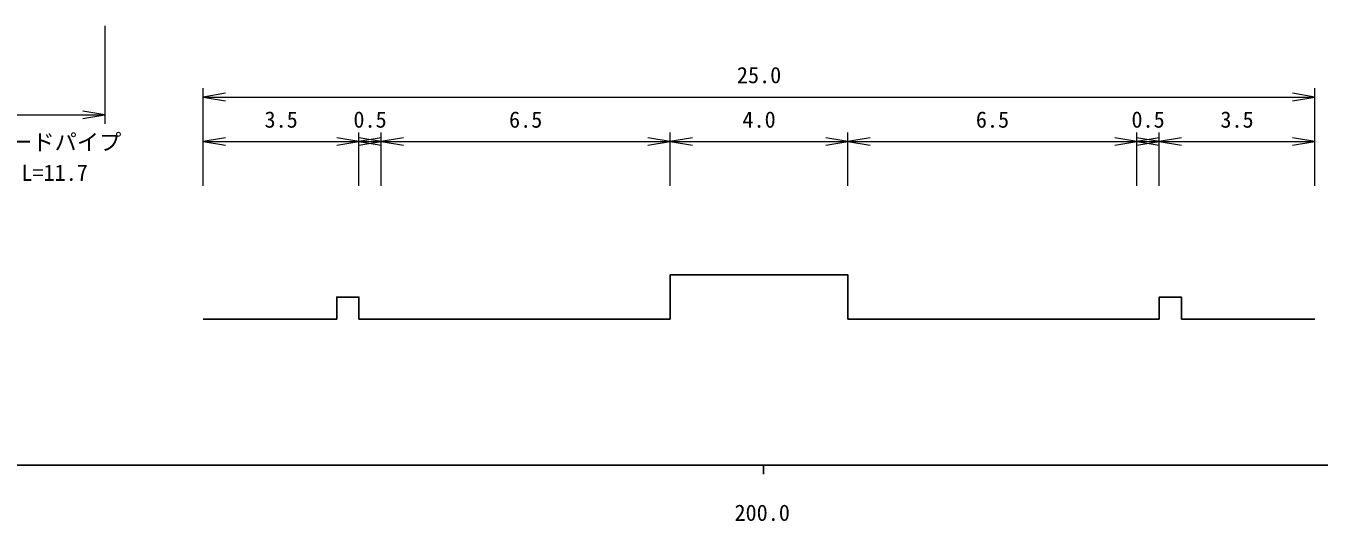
# Model space of a CAD drawing. Units: millimetres at full size, sheet at 1:1000, with parts at other scales. Extents: x 40000 to 680000, y 20000 to 380000.
# Drawn here: x 185034 to 330479, y 198715 to 254412 of the extents above; entities that cross this region are included whole.
import ezdxf
from ezdxf.enums import TextEntityAlignment as Align

# ---------------------------------------------------------------- set-up
doc = ezdxf.new("R2010")
doc.units = ezdxf.units.MM
doc.header["$LTSCALE"] = 1000
for name, color, linetype, lineweight in [('M-BGD', 7, 'Continuous', 25), ('M-STR-HTXT', 7, 'Continuous', 13), ('M-TTL-BAND', 7, 'Continuous', 25)]:
    doc.layers.add(name, color=color, linetype=linetype, lineweight=lineweight)
doc.styles.add('ＭＳ ゴシック', font='')
doc.styles.get('ＭＳ ゴシック').set_extended_font_data('MS Gothic')

# ---------------------------------------------------------------- blocks, each defined once
blk = doc.blocks.new('open_arrow')
at = {"color": 0, "linetype": 'Continuous', "lineweight": -2}
blk.add_lwpolyline([(7.5, 1.25), (0, 0), (7.5, -1.25)], dxfattribs=at)

msp = doc.modelspace()

# ---------------------------------------------------------------- linework, layer by layer
at = {"layer": 'M-BGD'}
for p, q in [((257492, 226412), (257492, 221412)), ((219992, 221412), (204992, 221412)), ((257492, 221412), (222492, 221412)), ((277492, 221412), (312492, 221412)), ((314992, 221412), (329992, 221412))]:
    msp.add_line(p, q, dxfattribs=at)
for points in [[(257492, 226412), (277492, 226412), (277492, 221412)], [(222492, 221412), (222492, 223912), (219992, 223912), (219992, 221412)], [(312492, 221412), (312492, 223912), (314992, 223912), (314992, 221412)]]:
    msp.add_lwpolyline(points, dxfattribs=at)
at = {"layer": 'M-STR-HTXT'}
for p, q in [((193926, 254412), (193926, 243412)), ((204992, 236412), (204992, 247412)), ((329992, 236412), (329992, 247412)), ((204992, 246412), (329992, 246412)), ((182285, 244412), (193926, 244412)), ((222492, 236412), (222492, 242412)), ((224992, 236412), (224992, 242412)), ((257492, 236412), (257492, 242412)), ((277492, 236412), (277492, 242412)), ((309992, 236412), (309992, 242412)), ((312492, 236412), (312492, 242412)), ((204992, 241412), (222492, 241412)), ((222492, 241412), (224992, 241412)), ((224992, 241412), (257492, 241412)), ((257492, 241412), (277492, 241412)), ((277492, 241412), (309992, 241412)), ((309992, 241412), (312492, 241412)), ((312492, 241412), (329992, 241412))]:
    msp.add_line(p, q, dxfattribs=at)
at = {"layer": 'M-TTL-BAND'}
for p, q in [((40000, 205000), (579000, 205000)), ((268000, 205000), (268000, 204000))]:
    msp.add_line(p, q, dxfattribs=at)

# ---------------------------------------------------------------- block references
at = {"layer": 'M-STR-HTXT', "xscale": 333, "yscale": 333}
for p in [(204992, 246412), (204992, 241412), (222492, 241412), (224992, 241412), (257492, 241412), (277492, 241412), (309992, 241412), (312492, 241412)]:
    msp.add_blockref('open_arrow', p, dxfattribs=at)
at = {"layer": 'M-STR-HTXT', "xscale": 333, "yscale": 333, "rotation": 180}
for p in [(329992, 246412), (193926, 244412), (222492, 241412), (224992, 241412), (257492, 241412), (277492, 241412), (309992, 241412), (312492, 241412), (329992, 241412)]:
    msp.add_blockref('open_arrow', p, dxfattribs=at)

# ---------------------------------------------------------------- texts
at = {"layer": 'M-STR-HTXT', "style": 'ＭＳ ゴシック'}
for s, p in [('25.0', (267492, 247412)), ('3.5', (213742, 242412)), ('0.5', (223742, 242412)), ('6.5', (241242, 242412)), ('4.0', (267492, 242412)), ('6.5', (293742, 242412)), ('0.5', (311242, 242412)), ('3.5', (321242, 242412)), ('L=11.7', (188265, 236434))]:
    msp.add_text(s, height=1833, dxfattribs=at).set_placement(p, align=Align.BOTTOM_CENTER)
msp.add_text('ガードパイプ', height=1833, dxfattribs=at).set_placement((188265, 241342), align=Align.MIDDLE_CENTER)
at = {"layer": 'M-TTL-BAND', "style": 'ＭＳ ゴシック'}
msp.add_text('200.0', height=1833, dxfattribs=at).set_placement((267844, 198195), align=Align.BOTTOM_CENTER)

doc.saveas('drawing.dxf')
